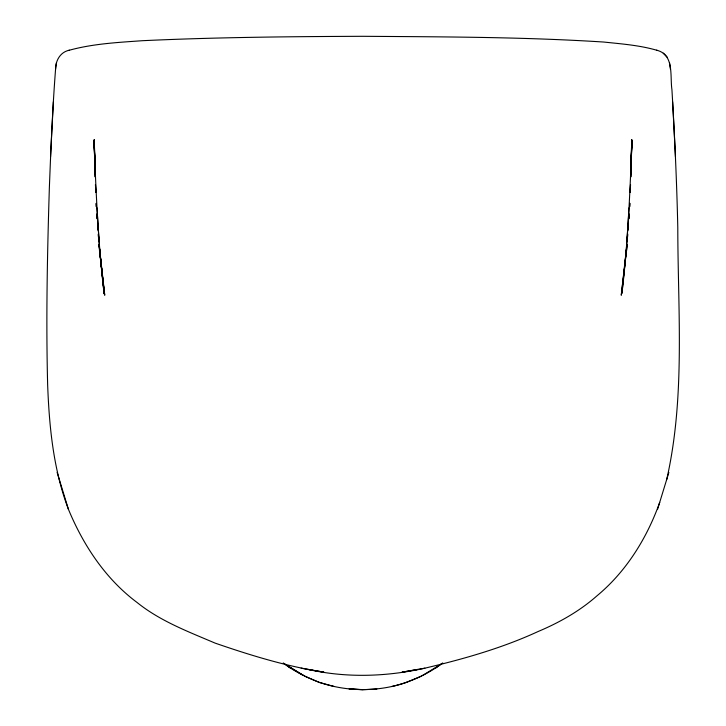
<?xml version="1.0" encoding="UTF-8"?>
<svg xmlns="http://www.w3.org/2000/svg" width="726" height="726" viewBox="0 0 726 726"><rect width="100%" height="100%" fill="white"/><g stroke="black" fill="none" stroke-linecap="round" stroke-linejoin="round"><path stroke-width="1.09" d="M99.616 249.236L104.09 293.404C98.083 242.684 95.977 191.637 94.026 140.635L95.142 171.463L94.153 140.118L94.652 159.103M626.874 245.642L626.456 251.205L626.865 244.898M630.812 176.899L631.729 139.546L630.83 176.763M631.021 171.381L631.257 162.452M631.348 159.103L631.847 140.118L630.858 171.463L631.974 140.635C629.968 191.637 628.017 242.693 621.91 293.404L626.384 249.236L629.015 207.836M69.424 50.203C60.303 51.918 55.494 60.694 55.557 69.324C52.526 108.818 50.893 148.422 49.35 188.007C47.317 253.574 45.956 319.186 47.644 384.771C49.232 426.961 53.37 469.522 68.425 509.298C83.363 545.362 105.542 578.958 137.114 602.516C160.174 621.084 188.143 631.602 215.077 643.1C245.461 653.591 276.27 663.219 307.851 669.381C346.375 678.12 386.468 676.786 424.864 668.183C463.524 659.045 501.984 648.164 538.148 631.502C559.419 622.545 579.693 611.092 597.053 595.756C626.347 571.462 647.038 537.939 659.716 502.365M630.222 192.345L630.522 184.622L630.232 192.272M50.53 156.861L53.37 101.776M627.101 241.586L627.654 233.863M627.963 229.452L628.353 223.944M628.743 218.426L629.061 214.016M626.456 251.205L626.928 244.462M627.164 241.096L627.636 234.353M627.954 229.861L628.344 224.234M628.743 218.617L629.052 214.125M627.2 241.186L627.618 235.614M628.026 230.051L628.362 225.595M628.852 218.907L629.106 215.568M626.202 253.41L621.265 295.228L626.384 249.236M56.465 62.817L55.557 69.324M666.686 479.605C685.408 397.204 677.866 311.608 677.794 227.764C676.777 181.7 674.645 135.662 671.931 89.67C669.844 76.23 674.59 54.477 656.576 50.203M657.575 509.298L668.873 472.399M441.172 664.09C426.489 674.908 409.473 682.485 391.704 686.515M435.845 667.902L442.76 662.938M422.559 675.461L437.551 666.296M421.697 676.024L405.362 682.776C378.092 691.86 347.908 691.86 320.638 682.776L319.54 682.485C307.343 677.685 295.337 672.013 284.828 664.09M68.416 50.484C92.456 43.723 117.657 42.471 142.45 40.701C215.912 37.262 289.465 36.59 363 36.3C443.241 36.881 523.573 36.917 603.678 42.035C621.746 43.932 640.087 45.284 657.584 50.484M424.864 668.183L402.032 672.176L418.149 669.381M376.894 688.992L363 689.7L349.106 688.992M349.696 689.01L363 689.618M307.851 669.381L323.968 672.176L301.136 668.183M334.296 686.515L319.54 682.485L304.303 676.024M283.24 662.938L290.155 667.902M667.103 57.045L663.274 53.152M68.425 509.298L57.127 472.399M670.443 69.324L669.535 62.817M99.798 253.41L104.735 295.228L99.135 244.898M96.894 215.568L97.148 218.907M97.638 225.595L97.974 230.051M98.382 235.614L98.8 241.186M99.126 245.642L104.362 294.184L99.607 249.744L96.985 207.836M96.939 214.016L97.257 218.426M97.647 223.944L98.037 229.452M98.346 233.872L98.899 241.586M96.948 214.125L97.257 218.617M97.656 224.234L98.046 229.861M98.364 234.353L98.836 241.096M99.072 244.462L99.544 251.205M672.63 101.776L675.47 156.861M95.17 176.763L94.271 139.546L95.188 176.899M95.768 192.272L95.469 184.522L95.778 192.345M94.743 162.452L94.979 171.381M629.805 203.371L629.678 206.683L629.814 203.353M303.441 675.461L288.449 666.296L303.441 675.461M96.322 206.674L96.186 203.353L96.322 206.683"/></g></svg>
